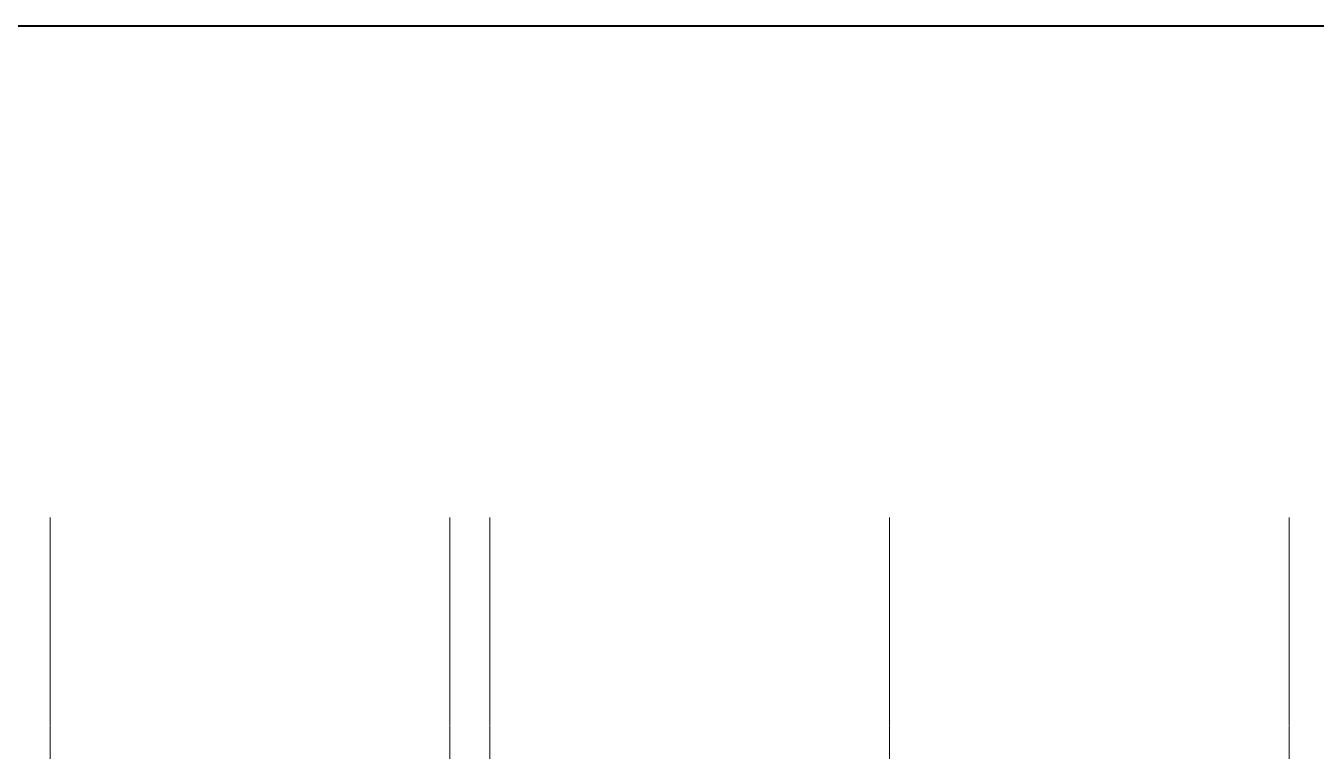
# Model space of a CAD drawing. Header units: millimetres. Extents: x 2355032 to 3136749, y 3674522 to 3929111.
# Drawn here: x 2451932 to 2476148, y 3915498 to 3929111 of the extents above; entities that cross this region are included whole.
import ezdxf

# ---------------------------------------------------------------- set-up
doc = ezdxf.new("R2010")
doc.units = ezdxf.units.MM
doc.header["$MEASUREMENT"] = 0
doc.linetypes.add('CENTER', pattern=[2, 1.25, -0.25, 0.25, -0.25])
for name, color, linetype, lineweight in [('0newfurnture', 30, 'Continuous', 15), ('centreline', 52, 'CENTER', 5), ('wall 0.4', 7, 'Continuous', 40)]:
    doc.layers.add(name, color=color, linetype=linetype, lineweight=lineweight)

# ---------------------------------------------------------------- blocks, each defined once
blk = doc.blocks.new('main grid')
at = {"layer": 'centreline', "ltscale": 5}
for p, q in [((2533911, 4018930), (2533911, 3991299)), ((2541411, 4018930), (2541411, 3976624)), ((2542161, 4018930), (2542161, 3976624)), ((2549661, 4018930), (2549661, 3976624)), ((2557161, 4018930), (2557161, 3976624))]:
    blk.add_line(p, q, dxfattribs=at)

msp = doc.modelspace()

# ---------------------------------------------------------------- linework, layer by layer
at = {"layer": 'centreline', "ltscale": 5}
for p, q in [((2452390, 3919883), (2452390, 3892253)), ((2468140, 3919883), (2468140, 3871943)), ((2475640, 3919883), (2475640, 3911825))]:
    msp.add_line(p, q, dxfattribs=at)
at = {"layer": 'wall 0.4', "ltscale": 5}
msp.add_lwpolyline([(2419644, 3929111), (2617705, 3929111), (2617776, 3864810), (2419715, 3864810)], close=True, dxfattribs=at)

# ---------------------------------------------------------------- block references
at = {"layer": '0newfurnture', "ltscale": 5}
msp.add_blockref('main grid', (-81520, -99047), dxfattribs=at)

doc.saveas('drawing.dxf')
